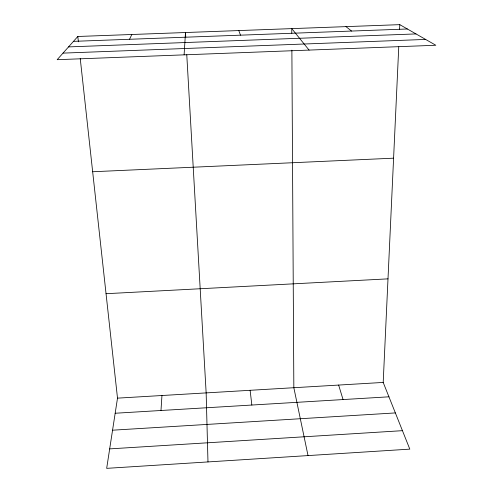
<?xml version="1.0" encoding="UTF-8"?>
<svg xmlns="http://www.w3.org/2000/svg" width="493" height="493" viewBox="0 0 493 493"><rect width="100%" height="100%" fill="white"/><g stroke="black" fill="none" stroke-linecap="round" stroke-linejoin="round"><path stroke-width="0.74" d="M80.236 58.525L117.507 398.141L106.673 468.35L409.812 449.135L383.197 382.432L398.757 46.878M399.576 29.247L399.786 24.65L77.814 36.482L57.17 59.69L435.83 45.257L399.786 24.65M184.105 54.852L185.491 32.526L185.756 37.117M160.989 410.496L161.951 395.509M129.536 39.28L131.834 34.498M109.68 448.889L402.442 430.672M115.177 413.245L388.934 396.81M112.558 430.192L395.361 412.924M117.507 398.141L383.197 382.432M106.044 293.705L387.997 278.859M92.659 171.749L393.593 158.179M73.482 41.357L407.378 28.988M68.545 46.903L416 33.918M63.024 53.115L425.638 39.428M345.957 26.628L351.583 31.053M309.074 50.089L291.757 28.619L291.782 33.241M238.803 30.566L240.492 35.169M338.642 385.064L343.048 399.564M308.02 455.587L293.84 387.714L291.881 50.181M250.117 390.302L251.849 405.043M77.814 36.482L78.399 41.8M186.767 54.711L206.154 392.896L207.978 461.929"/></g></svg>
